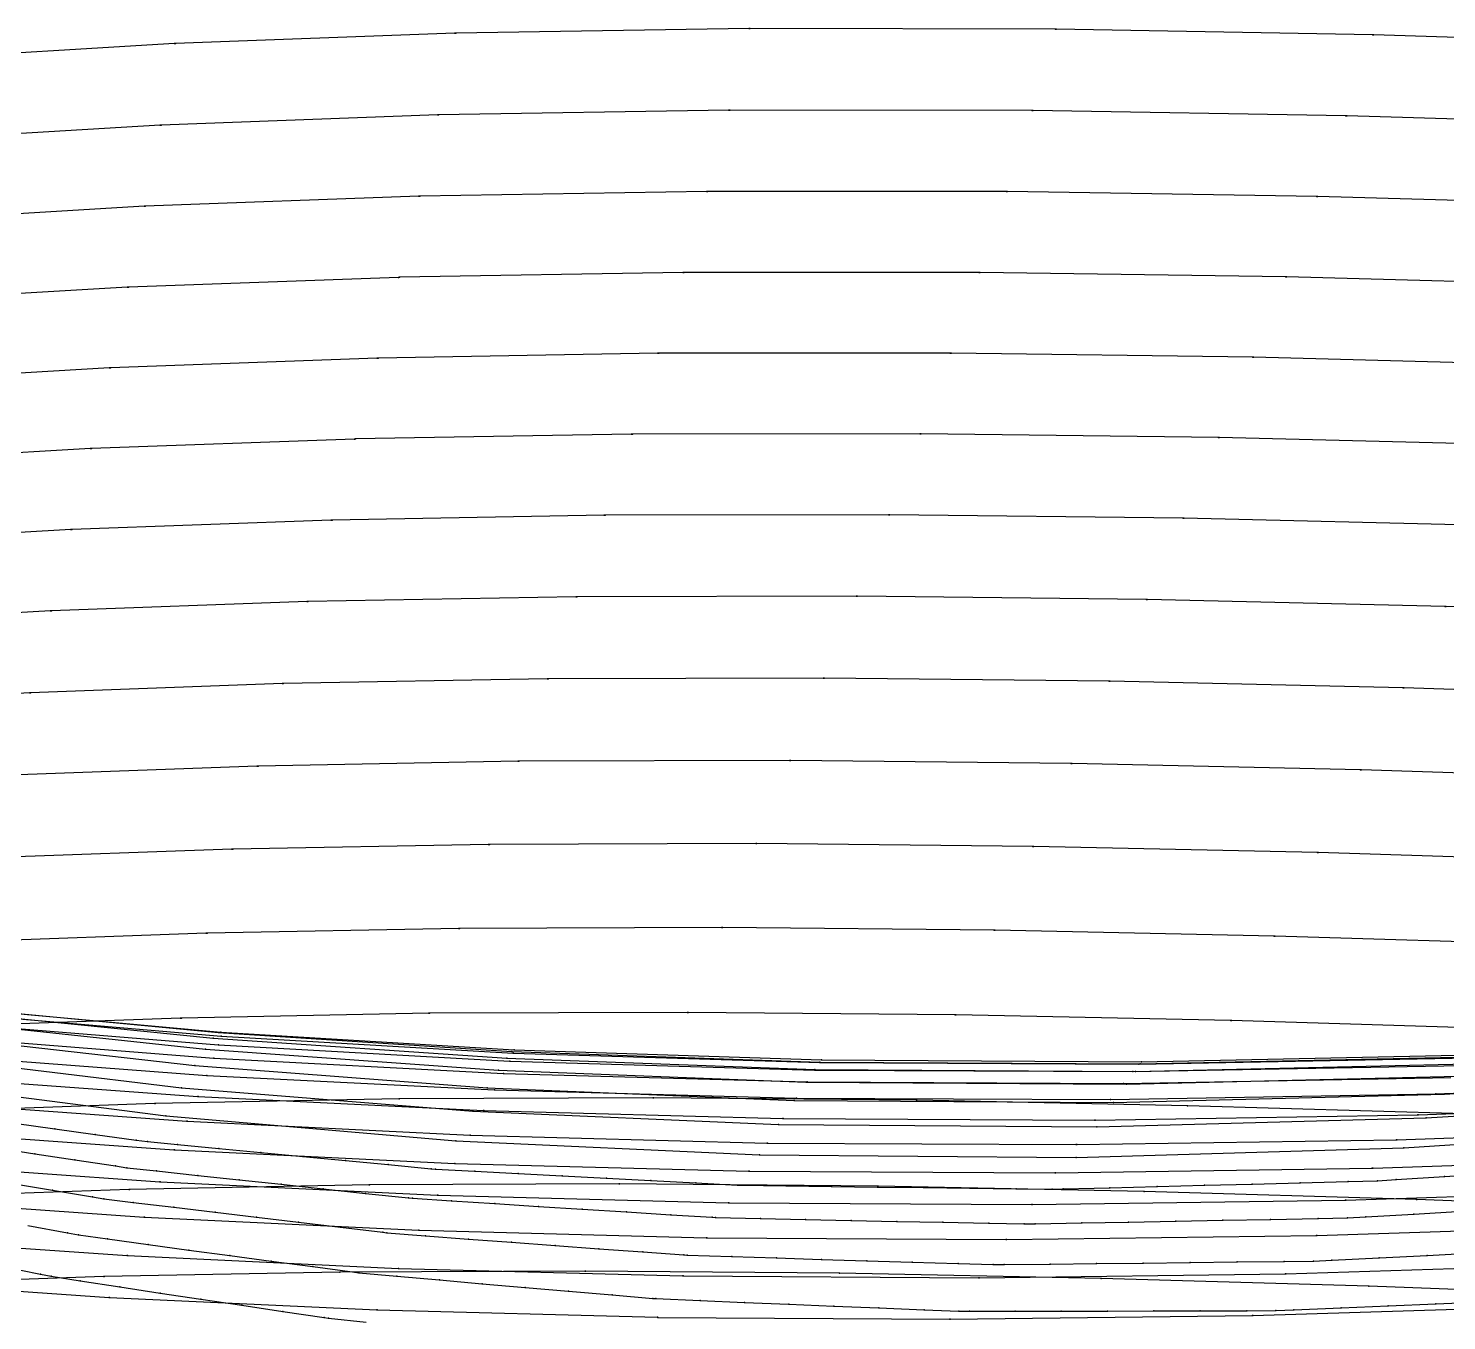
# Model space of a CAD drawing. Extents: x 0 to 4.67, y -4.5 to 1.66.
# Drawn here: x 0.894 to 1.544, y -0.748 to -0.155 of the extents above; entities that cross this region are included whole.
import ezdxf

# ---------------------------------------------------------------- set-up
doc = ezdxf.new("R2010")
doc.units = 0
doc.layers.get('0').update_dxf_attribs({"linetype": 'CONTINUOUS'})

msp = doc.modelspace()

# ---------------------------------------------------------------- linework, layer by layer
at = {"color": 4}
for points in [[(0.08468, -0.10559), (0.06735, -0.16247), (0.06101, -0.20433), (0.0668, -0.25372), (0.08413, -0.30535), (0.11291, -0.34604), (0.15303, -0.38601), (0.20414, -0.42372), (0.26643, -0.45894), (0.33914, -0.49176), (0.42211, -0.52169), (0.51491, -0.54854), (0.61714, -0.57232), (0.72823, -0.59295), (0.84774, -0.6101), (0.97502, -0.62365), (1.10951, -0.63331), (1.25053, -0.63874), (1.39739, -0.6397), (1.54944, -0.636)], [(0.06222, -0.12384), (0.05592, -0.1708), (0.06168, -0.22622), (0.07889, -0.28416), (0.10748, -0.32981), (0.14736, -0.37466), (0.19814, -0.41697), (0.26003, -0.4565), (0.33228, -0.49332), (0.41472, -0.52691), (0.50693, -0.55704), (0.6085, -0.58372), (0.71889, -0.60687), (0.83764, -0.62611), (0.9641, -0.64131), (1.09774, -0.65215), (1.23786, -0.65825), (1.38378, -0.65932), (1.53486, -0.65517), (1.69038, -0.6457)], [(0.08725, -0.12888), (0.06991, -0.18266), (0.06356, -0.22222), (0.06935, -0.26892), (0.0867, -0.31773), (0.11551, -0.3562), (0.15569, -0.39398), (0.20686, -0.42963), (0.26922, -0.46293), (0.34202, -0.49396), (0.42508, -0.52225), (0.518, -0.54764), (0.62034, -0.57012), (0.73157, -0.58962), (0.85122, -0.60583), (0.97865, -0.61864), (1.1133, -0.62777), (1.25449, -0.63291), (1.40152, -0.63382), (1.55375, -0.63032)], [(0.16346, -0.13257), (0.12346, -0.16643), (0.09478, -0.20114), (0.07751, -0.24688), (0.07119, -0.28053), (0.07696, -0.32024), (0.09423, -0.36176), (0.12291, -0.39447), (0.16291, -0.42661), (0.21385, -0.45693), (0.27593, -0.48525), (0.34841, -0.51164), (0.4311, -0.53571), (0.5236, -0.5573), (0.62549, -0.57642), (0.73622, -0.59301), (0.85533, -0.60679), (0.98219, -0.61769), (1.11624, -0.62545), (1.2568, -0.62982), (1.40317, -0.63059), (1.55472, -0.62762)], [(0.21637, -0.13016), (0.16563, -0.16092), (0.1258, -0.19309), (0.09723, -0.22605), (0.08003, -0.26949), (0.07373, -0.30146), (0.07948, -0.33918), (0.09668, -0.37861), (0.12525, -0.40969), (0.16508, -0.44022), (0.21582, -0.46901), (0.27765, -0.49591), (0.34984, -0.52098), (0.4322, -0.54383), (0.52433, -0.56434), (0.62581, -0.5825), (0.7361, -0.59826), (0.85473, -0.61135), (0.98108, -0.6217), (1.11459, -0.62908), (1.25459, -0.63323), (1.40037, -0.63396), (1.55132, -0.63113)], [(0.27968, -0.13257), (0.21817, -0.16021), (0.1677, -0.18947), (0.12807, -0.22007), (0.09965, -0.25142), (0.08254, -0.29274), (0.07628, -0.32314), (0.082, -0.35902), (0.09911, -0.39652), (0.12753, -0.42607), (0.16715, -0.45511), (0.21763, -0.4825), (0.27914, -0.50808), (0.35095, -0.53192), (0.43288, -0.55366), (0.52453, -0.57317), (0.62548, -0.59044), (0.73519, -0.60542), (0.85321, -0.61788), (0.9789, -0.62772), (1.11172, -0.63473), (1.25098, -0.63868), (1.39601, -0.63938), (1.54617, -0.63669)], [(0.06479, -0.14287), (0.05847, -0.18719), (0.06424, -0.23949), (0.08153, -0.29416), (0.11023, -0.33724), (0.15025, -0.37956), (0.20124, -0.41948), (0.26336, -0.45678), (0.33589, -0.49152), (0.41865, -0.52322), (0.51122, -0.55165), (0.61319, -0.57683), (0.724, -0.59867), (0.84321, -0.61682), (0.97016, -0.63117), (1.10431, -0.6414), (1.24498, -0.64715), (1.39146, -0.64816), (1.54313, -0.64425), (1.69924, -0.63531)], [(0.12106, -0.14007), (0.0923, -0.17666), (0.07498, -0.22487), (0.06864, -0.26035), (0.07443, -0.30221), (0.09175, -0.34598), (0.12051, -0.38046), (0.16062, -0.41435), (0.2117, -0.44631), (0.27395, -0.47616), (0.34663, -0.50398), (0.42956, -0.52935), (0.52231, -0.55211), (0.62448, -0.57227), (0.73552, -0.58975), (0.85497, -0.60429), (0.98218, -0.61577), (1.1166, -0.62396), (1.25755, -0.62857), (1.40433, -0.62938), (1.5563, -0.62624)], [(0.05338, -0.15516), (0.0591, -0.21394), (0.07623, -0.27539), (0.10467, -0.32381), (0.14434, -0.37138), (0.19486, -0.41625), (0.25643, -0.45817), (0.32831, -0.49722), (0.41032, -0.53285), (0.50206, -0.56481), (0.6031, -0.5931), (0.71292, -0.61765), (0.83106, -0.63806), (0.95687, -0.65418), (1.08981, -0.66568), (1.22921, -0.67215), (1.37438, -0.67328), (1.52468, -0.66888), (1.67939, -0.65883)], [(0.08979, -0.15258), (0.07245, -0.20347), (0.0661, -0.24091), (0.0719, -0.2851), (0.08924, -0.33129), (0.11804, -0.36769), (0.15821, -0.40346), (0.20938, -0.43719), (0.27172, -0.4687), (0.34451, -0.49806), (0.42755, -0.52484), (0.52045, -0.54887), (0.62277, -0.57014), (0.73398, -0.58859), (0.85361, -0.60393), (0.98101, -0.61606), (1.11563, -0.6247), (1.25679, -0.62956), (1.40379, -0.63041), (1.55599, -0.62711)], [(1.66006, -0.16311), (1.51069, -0.1584), (1.51035, -0.15839), (1.36525, -0.15581), (1.36491, -0.15581), (1.22478, -0.15551), (1.2244, -0.15551), (1.08989, -0.15766), (1.08946, -0.15768), (0.96125, -0.16236), (0.96086, -0.16238), (0.8395, -0.16976)], [(1.64623, -0.19995), (1.49842, -0.19552), (1.49808, -0.19551), (1.35449, -0.19313), (1.35415, -0.19313), (1.21548, -0.19296), (1.2151, -0.19296), (1.082, -0.19515), (1.08157, -0.19516), (0.95469, -0.19979), (0.95431, -0.19981), (0.83421, -0.20703)], [(1.63124, -0.23667), (1.48509, -0.2325), (1.48475, -0.23249), (1.34278, -0.23029), (1.34245, -0.23029), (1.20534, -0.23022), (1.20496, -0.23023), (1.07336, -0.23244), (1.07293, -0.23245), (0.94748, -0.23703), (0.9471, -0.23705), (0.82837, -0.24412)], [(1.61522, -0.27335), (1.47083, -0.26941), (1.4705, -0.2694), (1.33024, -0.26737), (1.32991, -0.26736), (1.19445, -0.26739), (1.19408, -0.2674), (1.06406, -0.26963), (1.06364, -0.26964), (0.93971, -0.27415), (0.93933, -0.27417), (0.82203, -0.28109)], [(1.59831, -0.31), (1.45576, -0.30627), (1.45544, -0.30626), (1.31697, -0.30437), (1.31665, -0.30436), (1.18292, -0.30448), (1.18256, -0.30448), (1.0542, -0.30673), (1.05379, -0.30673), (0.93144, -0.31118), (0.93107, -0.3112), (0.81526, -0.31797)], [(1.58064, -0.34666), (1.44002, -0.34313), (1.4397, -0.34312), (1.3031, -0.34136), (1.30278, -0.34135), (1.17085, -0.34153), (1.17049, -0.34154), (1.04386, -0.34378), (1.04345, -0.34379), (0.92275, -0.34817), (0.92238, -0.34819), (0.80813, -0.35482)], [(1.56235, -0.38351), (1.4237, -0.38014), (1.42339, -0.38014), (1.28871, -0.37849), (1.28839, -0.37849), (1.15832, -0.37873), (1.15796, -0.37873), (1.03312, -0.38097), (1.03272, -0.38098), (0.91371, -0.38529), (0.91335, -0.38531), (0.80071, -0.39179)], [(1.68369, -0.42533), (1.54385, -0.42059), (1.54355, -0.42058), (1.40693, -0.41737), (1.40662, -0.41736), (1.2739, -0.41582), (1.27359, -0.41582), (1.14542, -0.41611), (1.14507, -0.41611), (1.02205, -0.41835), (1.02165, -0.41836), (0.90438, -0.4226), (0.90403, -0.42261), (0.79304, -0.42896)], [(1.66236, -0.46248), (1.52464, -0.45793), (1.52434, -0.45792), (1.38978, -0.45486), (1.38948, -0.45486), (1.25877, -0.45341), (1.25846, -0.45341), (1.13223, -0.45374), (1.13189, -0.45374), (1.01072, -0.45597), (1.01033, -0.45597), (0.89484, -0.46014), (0.89449, -0.46016), (0.78517, -0.46637)], [(1.6407, -0.49991), (1.50512, -0.49554), (1.50483, -0.49553), (1.37236, -0.4926), (1.37206, -0.49259), (1.24339, -0.49123), (1.24309, -0.49123), (1.11882, -0.4916), (1.11848, -0.4916), (0.9992, -0.49381), (0.99882, -0.49382), (0.88512, -0.49791)], [(1.61881, -0.53767), (1.48539, -0.53345), (1.4851, -0.53344), (1.35475, -0.53063), (1.35446, -0.53063), (1.22784, -0.52934), (1.22754, -0.52934), (1.10525, -0.52974), (1.10492, -0.52974), (0.98755, -0.53193), (0.98717, -0.53194), (0.87528, -0.53596)], [(1.59676, -0.57583), (1.46552, -0.57177), (1.46524, -0.57176), (1.33702, -0.56907), (1.33673, -0.56906), (1.21217, -0.56784), (1.21188, -0.56784), (1.09159, -0.56827), (1.09126, -0.56827), (0.9758, -0.57043), (0.97543, -0.57044), (0.86537, -0.57439)], [(1.57465, -0.61444), (1.44559, -0.61052), (1.44531, -0.61051), (1.31922, -0.60792), (1.31894, -0.60791), (1.19645, -0.60676), (1.19617, -0.60675), (1.07788, -0.6072), (1.07756, -0.6072), (0.96402, -0.60935), (0.96365, -0.60935), (0.85542, -0.61323)], [(0.85082, -0.62628), (0.97571, -0.63565), (1.10768, -0.64233), (1.24606, -0.64609), (1.39017, -0.64675), (1.53937, -0.64419), (1.69295, -0.63835)], [(0.8477, -0.63627), (0.97157, -0.64535), (0.97171, -0.64536), (1.10256, -0.65184), (1.10265, -0.65184), (1.2399, -0.65551), (1.24005, -0.65551), (1.38293, -0.65619), (1.38313, -0.65619), (1.53102, -0.65377), (1.53122, -0.65377), (1.68346, -0.6482)], [(0.84374, -0.64782), (0.96654, -0.65671), (0.96669, -0.65672), (1.09642, -0.66308), (1.09652, -0.66308), (1.2326, -0.66671), (1.23275, -0.66671), (1.37442, -0.66744), (1.37461, -0.66744), (1.52125, -0.66517), (1.52144, -0.66516), (1.67239, -0.65983)], [(1.55253, -0.65337), (1.42547, -0.64957), (1.42538, -0.64956), (1.30124, -0.64706), (1.30114, -0.64706), (1.18055, -0.64596), (1.18045, -0.64596), (1.06394, -0.64643), (1.06385, -0.64643), (0.95201, -0.64855), (0.95187, -0.64855), (0.84525, -0.65236)], [(0.83907, -0.66106), (0.96072, -0.66976), (0.96086, -0.66977), (1.08936, -0.67601), (1.08946, -0.67601), (1.22425, -0.67959), (1.2244, -0.67959), (1.36472, -0.68037), (1.36491, -0.68037), (1.51016, -0.67823), (1.51035, -0.67822), (1.65987, -0.67312)], [(0.88749, -0.65757), (0.90594, -0.66014), (0.92454, -0.66272), (0.94329, -0.66533), (0.94848, -0.66604), (0.96219, -0.66736), (0.98124, -0.66918), (1.00044, -0.67102), (1.01977, -0.67286), (1.03925, -0.67472), (1.05887, -0.67658), (1.07863, -0.67846), (1.08056, -0.67864), (1.09852, -0.67961), (1.11854, -0.68068), (1.13869, -0.68176), (1.15897, -0.68284), (1.17938, -0.68393), (1.19991, -0.68502), (1.21906, -0.68603), (1.22056, -0.68605), (1.24134, -0.68632), (1.26222, -0.6866), (1.28323, -0.68687), (1.30434, -0.68714), (1.32557, -0.68741), (1.3469, -0.68768), (1.36329, -0.68788), (1.36834, -0.68775), (1.38988, -0.6872), (1.41153, -0.68664), (1.43327, -0.68607), (1.45511, -0.6855), (1.47704, -0.68493), (1.49906, -0.68435), (1.51262, -0.68399), (1.52117, -0.68345), (1.54336, -0.68205), (1.56564, -0.68064)], [(0.87847, -0.6688), (0.89677, -0.67159), (0.91522, -0.6744), (0.93383, -0.67722), (0.93898, -0.678), (0.95259, -0.67948), (0.97149, -0.68152), (0.99053, -0.68357), (1.00972, -0.68563), (1.02905, -0.68769), (1.04852, -0.68977), (1.06812, -0.69185), (1.07004, -0.69205), (1.08785, -0.6932), (1.10772, -0.69447), (1.12772, -0.69575), (1.14784, -0.69702), (1.16809, -0.6983), (1.18846, -0.69958), (1.20746, -0.70076), (1.20896, -0.70079), (1.22957, -0.70126), (1.25029, -0.70171), (1.27113, -0.70216), (1.29209, -0.70261), (1.31315, -0.70305), (1.33432, -0.70349), (1.35057, -0.70381), (1.35559, -0.70373), (1.37697, -0.70334), (1.39844, -0.70294), (1.42001, -0.70254), (1.44168, -0.70212), (1.46344, -0.7017), (1.48529, -0.70127), (1.49875, -0.701), (1.50723, -0.70052), (1.52926, -0.69926), (1.55136, -0.698)], [(0.83379, -0.67591), (0.95417, -0.68443), (0.95431, -0.68444), (1.08147, -0.69056), (1.08157, -0.69056), (1.21496, -0.69409), (1.2151, -0.69409), (1.35397, -0.6949), (1.35415, -0.6949), (1.49789, -0.69288), (1.49808, -0.69288), (1.64604, -0.68798)], [(1.65771, -0.69744), (1.53058, -0.6926), (1.53048, -0.6926), (1.40561, -0.68889), (1.40551, -0.68889), (1.28351, -0.68646), (1.28341, -0.68646), (1.16489, -0.68541), (1.16479, -0.68541), (1.05028, -0.68589), (1.05019, -0.68589), (0.94027, -0.68798), (0.94013, -0.68798), (0.83535, -0.69172)], [(0.88658, -0.68529), (0.90487, -0.68834), (0.92331, -0.6914), (0.92842, -0.69224), (0.9419, -0.6939), (0.96063, -0.69618), (0.97951, -0.69847), (0.99852, -0.70076), (1.01768, -0.70305), (1.03697, -0.70535), (1.05639, -0.70765), (1.0583, -0.70787), (1.07595, -0.70922), (1.09564, -0.71072), (1.11546, -0.71221), (1.1354, -0.7137), (1.15547, -0.71519), (1.17565, -0.71667), (1.19448, -0.71804), (1.19596, -0.71809), (1.21639, -0.71876), (1.23693, -0.71942), (1.25758, -0.72007), (1.27835, -0.72071), (1.29922, -0.72134), (1.3202, -0.72196), (1.33631, -0.72243), (1.34128, -0.72239), (1.36246, -0.72218), (1.38374, -0.72197), (1.40512, -0.72175), (1.42659, -0.72151), (1.44816, -0.72125), (1.46981, -0.72099), (1.48315, -0.72082), (1.49155, -0.7204), (1.51338, -0.71932), (1.53529, -0.71821), (1.55728, -0.71709)], [(0.82794, -0.6923), (0.94697, -0.70064), (0.9471, -0.70065), (1.07284, -0.70665), (1.07293, -0.70665), (1.20482, -0.71013), (1.20496, -0.71013), (1.34226, -0.71097), (1.34245, -0.71097), (1.48457, -0.70906), (1.48475, -0.70905), (1.63105, -0.70435)], [(0.89355, -0.70459), (0.9118, -0.70791), (0.91685, -0.70882), (0.93019, -0.71067), (0.94873, -0.71321), (0.96741, -0.71576), (0.98623, -0.7183), (1.00519, -0.72084), (1.02429, -0.72338), (1.04351, -0.72592), (1.0454, -0.72616), (1.06287, -0.72774), (1.08236, -0.72948), (1.10197, -0.73121), (1.12171, -0.73294), (1.14157, -0.73465), (1.16156, -0.73636), (1.18019, -0.73794), (1.18166, -0.738), (1.20187, -0.7389), (1.2222, -0.73978), (1.24265, -0.74065), (1.2632, -0.7415), (1.28386, -0.74235), (1.30462, -0.74318), (1.32057, -0.7438), (1.32548, -0.7438), (1.34645, -0.74381), (1.36752, -0.7438), (1.38867, -0.74378), (1.40993, -0.74373), (1.43127, -0.74367), (1.4527, -0.74359), (1.4659, -0.74353), (1.47422, -0.74319), (1.49583, -0.74229), (1.51751, -0.74137), (1.53928, -0.74043), (1.56112, -0.73947)], [(0.82161, -0.71016), (0.9392, -0.71833), (0.93933, -0.71834), (1.06355, -0.72421), (1.06364, -0.72422), (1.19394, -0.72764), (1.19408, -0.72765), (1.32973, -0.7285), (1.32991, -0.7285), (1.47032, -0.72669), (1.4705, -0.72669), (1.61503, -0.72216)], [(1.63358, -0.73711), (1.50866, -0.7324), (1.50857, -0.7324), (1.38586, -0.72879), (1.38577, -0.72879), (1.26588, -0.72644), (1.26579, -0.72644), (1.14932, -0.72543), (1.14923, -0.72542), (1.03671, -0.72591), (1.03661, -0.72591), (0.9286, -0.72797), (0.92847, -0.72797), (0.8255, -0.73164)], [(0.8813, -0.72319), (0.89934, -0.72679), (0.90433, -0.72778), (0.91753, -0.72983), (0.93585, -0.73266), (0.95432, -0.73548), (0.97293, -0.7383), (0.99167, -0.74111), (1.01055, -0.74391), (1.02955, -0.74671), (1.03142, -0.74698), (1.04869, -0.7488)], [(0.81485, -0.7295), (0.93093, -0.73749), (0.93107, -0.7375), (1.0537, -0.74326), (1.05379, -0.74326), (1.18242, -0.74663), (1.18256, -0.74664), (1.31647, -0.74751), (1.31665, -0.74751), (1.45526, -0.74579), (1.45544, -0.74579), (1.59812, -0.74143)]]:
    msp.add_lwpolyline(points, dxfattribs=at)
at = {"color": 2}
for p in [(1.2244, -0.15551, 8.17973), (1.22478, -0.15551, 8.17973), (1.36491, -0.15581, 8.17973), (1.36525, -0.15581, 8.17973), (0.96086, -0.16238, 8.17973), (0.96125, -0.16236, 8.17973), (1.08946, -0.15768, 8.17973), (1.08989, -0.15766, 8.17973), (1.51035, -0.15839, 8.17973), (1.51069, -0.1584, 8.17973), (1.2151, -0.19296, 8.6376), (1.21548, -0.19296, 8.6376), (1.35415, -0.19313, 8.6376), (1.35449, -0.19313, 8.6376), (0.95431, -0.19981, 8.6376), (0.95469, -0.19979, 8.6376), (1.08157, -0.19516, 8.6376), (1.082, -0.19515, 8.6376), (1.49808, -0.19551, 8.6376), (1.49842, -0.19552, 8.6376), (1.07293, -0.23245, 9.10793), (1.07336, -0.23244, 9.10793), (1.20496, -0.23023, 9.10793), (1.20534, -0.23022, 9.10793), (1.34245, -0.23029, 9.10793), (1.34278, -0.23029, 9.10793), (1.48475, -0.23249, 9.10793), (1.48509, -0.2325, 9.10793), (0.9471, -0.23705, 9.10793), (0.94748, -0.23703, 9.10793), (1.06364, -0.26964, 9.59074), (1.06406, -0.26963, 9.59074), (1.19408, -0.2674, 9.59074), (1.19445, -0.26739, 9.59074), (1.32991, -0.26736, 9.59074), (1.33024, -0.26737, 9.59074), (1.4705, -0.2694, 9.59074), (1.47083, -0.26941, 9.59074), (0.93933, -0.27417, 9.59074), (0.93971, -0.27415, 9.59074), (1.18256, -0.30448, 10.086), (1.18292, -0.30448, 10.086), (1.31665, -0.30436, 10.086), (1.31697, -0.30437, 10.086), (0.93107, -0.3112, 10.086), (0.93144, -0.31118, 10.086), (1.05379, -0.30673, 10.086), (1.0542, -0.30673, 10.086), (1.45544, -0.30626, 10.086), (1.45576, -0.30627, 10.086), (1.04345, -0.34379, 10.5937), (1.04386, -0.34378, 10.5937), (1.17049, -0.34154, 10.5937), (1.17085, -0.34153, 10.5937), (1.30278, -0.34135, 10.5937), (1.3031, -0.34136, 10.5937), (1.4397, -0.34312, 10.5937), (1.44002, -0.34313, 10.5937), (0.92238, -0.34819, 10.5937), (0.92275, -0.34817, 10.5937), (1.03272, -0.38098, 11.114), (1.03312, -0.38097, 11.114), (1.15796, -0.37873, 11.114), (1.15832, -0.37873, 11.114), (1.28839, -0.37849, 11.114), (1.28871, -0.37849, 11.114), (1.42339, -0.38014, 11.114), (1.4237, -0.38014, 11.114), (0.91335, -0.38531, 11.114), (0.91371, -0.38529, 11.114), (1.14507, -0.41611, 11.6466), (1.14542, -0.41611, 11.6466), (1.27359, -0.41582, 11.6466), (1.2739, -0.41582, 11.6466), (0.90403, -0.42261, 11.6466), (0.90438, -0.4226, 11.6466), (1.02165, -0.41836, 11.6466), (1.02205, -0.41835, 11.6466), (1.40662, -0.41736, 11.6466), (1.40693, -0.41737, 11.6466), (1.54355, -0.42058, 11.6466), (1.54385, -0.42059, 11.6466), (1.13189, -0.45374, 12.1918), (1.13223, -0.45374, 12.1918), (1.25846, -0.45341, 12.1918), (1.25877, -0.45341, 12.1918), (1.38948, -0.45486, 12.1918), (1.38978, -0.45486, 12.1918), (0.89449, -0.46016, 12.1918), (0.89484, -0.46014, 12.1918), (1.01033, -0.45597, 12.1918), (1.01072, -0.45597, 12.1918), (1.52434, -0.45792, 12.1918), (1.52464, -0.45793, 12.1918), (0.99882, -0.49382, 12.7494), (0.9992, -0.49381, 12.7494), (1.11848, -0.4916, 12.7494), (1.11882, -0.4916, 12.7494), (1.24309, -0.49123, 12.7494), (1.24339, -0.49123, 12.7494), (1.37206, -0.49259, 12.7494), (1.37236, -0.4926, 12.7494), (1.50483, -0.49553, 12.7494), (1.50512, -0.49554, 12.7494), (0.98717, -0.53194, 13.3195), (0.98755, -0.53193, 13.3195), (1.10492, -0.52974, 13.3195), (1.10525, -0.52974, 13.3195), (1.22754, -0.52934, 13.3195), (1.22784, -0.52934, 13.3195), (1.35446, -0.53063, 13.3195), (1.35475, -0.53063, 13.3195), (1.4851, -0.53344, 13.3195), (1.48539, -0.53345, 13.3195), (0.97543, -0.57044, 13.902), (0.9758, -0.57043, 13.902), (1.09126, -0.56827, 13.902), (1.09159, -0.56827, 13.902), (1.21188, -0.56784, 13.902), (1.21217, -0.56784, 13.902), (1.33673, -0.56906, 13.902), (1.33702, -0.56907, 13.902), (1.46524, -0.57176, 13.902), (1.46552, -0.57177, 13.902), (0.96365, -0.60935, 14.497), (0.96402, -0.60935, 14.497), (1.07756, -0.6072, 14.497), (1.07788, -0.6072, 14.497), (1.19617, -0.60675, 14.497), (1.19645, -0.60676, 14.497), (1.31894, -0.60791, 14.497), (1.31922, -0.60792, 14.497), (1.44531, -0.61051, 14.497), (1.44559, -0.61052, 14.497), (0.98101, -0.61606, 4.96564), (0.98218, -0.61577, 5.32377), (0.98219, -0.61769, 5.69436), (0.97502, -0.62365, 4.2868), (0.97865, -0.61864, 4.61999), (0.98108, -0.6217, 6.07741), (1.1166, -0.62396, 5.32377), (0.9789, -0.62772, 6.47294), (1.1133, -0.62777, 4.61999), (1.11459, -0.62908, 6.07741), (1.11563, -0.6247, 4.96564), (1.11624, -0.62545, 5.69436), (1.25679, -0.62956, 4.96564), (1.2568, -0.62982, 5.69436), (1.25755, -0.62857, 5.32377), (1.40317, -0.63059, 5.69436), (1.40379, -0.63041, 4.96564), (1.40433, -0.62938, 5.32377), (0.97016, -0.63117, 3.96609), (0.97571, -0.63565, 6.88094), (1.10951, -0.63331, 4.2868), (1.11172, -0.63473, 6.47294), (1.25449, -0.63291, 4.61999), (1.25459, -0.63323, 6.07741), (1.40037, -0.63396, 6.07741), (1.40152, -0.63382, 4.61999), (0.9641, -0.64131, 3.65784), (1.10431, -0.6414, 3.96609), (1.10768, -0.64233, 6.88094), (1.25053, -0.63874, 4.2868), (1.25098, -0.63868, 6.47294), (1.39601, -0.63938, 6.47294), (1.39739, -0.6397, 4.2868), (0.95187, -0.64855, 15.1045), (0.95201, -0.64855, 15.1045), (0.97157, -0.64535, 7.3014), (0.97171, -0.64536, 7.3014), (1.06385, -0.64643, 15.1045), (1.06394, -0.64643, 15.1045), (1.18045, -0.64596, 15.1045), (1.18055, -0.64596, 15.1045), (1.24498, -0.64715, 3.96609), (1.24606, -0.64609, 6.88094), (1.30114, -0.64706, 15.1045), (1.30124, -0.64706, 15.1045), (1.39017, -0.64675, 6.88094), (1.39146, -0.64816, 3.96609), (1.42538, -0.64956, 15.1045), (1.42547, -0.64957, 15.1045), (1.53937, -0.64419, 6.88094), (1.54313, -0.64425, 3.96609), (0.95687, -0.65418, 3.36206), (0.96654, -0.65671, 7.73433), (0.96669, -0.65672, 7.73433), (1.09774, -0.65215, 3.65784), (1.10256, -0.65184, 7.3014), (1.10265, -0.65184, 7.3014), (1.2399, -0.65551, 7.3014), (1.24005, -0.65551, 7.3014), (1.38293, -0.65619, 7.3014), (1.38313, -0.65619, 7.3014), (1.53102, -0.65377, 7.3014), (1.53122, -0.65377, 7.3014), (1.53486, -0.65517, 3.65784), (0.90594, -0.66014, 3.07874), (0.92454, -0.66272, 3.07874), (1.09642, -0.66308, 7.73433), (1.09652, -0.66308, 7.73433), (1.23786, -0.65825, 3.65784), (1.38378, -0.65932, 3.65784), (0.94329, -0.66533, 3.07874), (0.94848, -0.66604, 3.07874), (0.96072, -0.66976, 8.17973), (0.96086, -0.66977, 8.17973), (0.96219, -0.66736, 3.07874), (0.98124, -0.66918, 3.07874), (1.08981, -0.66568, 3.36206), (1.2326, -0.66671, 7.73433), (1.23275, -0.66671, 7.73433), (1.37442, -0.66744, 7.73433), (1.37461, -0.66744, 7.73433), (1.52125, -0.66517, 7.73433), (1.52144, -0.66516, 7.73433), (1.52468, -0.66888, 3.36206), (0.89677, -0.67159, 2.8079), (0.91522, -0.6744, 2.8079), (1.00044, -0.67102, 3.07874), (1.01977, -0.67286, 3.07874), (1.03925, -0.67472, 3.07874), (1.08936, -0.67601, 8.17973), (1.08946, -0.67601, 8.17973), (1.22921, -0.67215, 3.36206), (1.37438, -0.67328, 3.36206), (0.93383, -0.67722, 2.8079), (0.93898, -0.678, 2.8079), (0.95259, -0.67948, 2.8079), (0.97149, -0.68152, 2.8079), (1.05887, -0.67658, 3.07874), (1.07863, -0.67846, 3.07874), (1.08056, -0.67864, 3.07874), (1.09852, -0.67961, 3.07874), (1.11854, -0.68068, 3.07874), (1.13869, -0.68176, 3.07874), (1.15897, -0.68284, 3.07874), (1.22425, -0.67959, 8.17973), (1.2244, -0.67959, 8.17973), (1.36472, -0.68037, 8.17973), (1.36491, -0.68037, 8.17973), (1.51016, -0.67823, 8.17973), (1.51035, -0.67822, 8.17973), (1.54336, -0.68205, 3.07874), (0.90487, -0.68834, 2.54952), (0.94013, -0.68798, 15.7245), (0.94027, -0.68798, 15.7245), (0.95417, -0.68443, 8.6376), (0.95431, -0.68444, 8.6376), (0.99053, -0.68357, 2.8079), (1.00972, -0.68563, 2.8079), (1.02905, -0.68769, 2.8079), (1.05019, -0.68589, 15.7245), (1.05028, -0.68589, 15.7245), (1.16479, -0.68541, 15.7245), (1.16489, -0.68541, 15.7245), (1.17938, -0.68393, 3.07874), (1.19991, -0.68502, 3.07874), (1.21906, -0.68603, 3.07874), (1.22056, -0.68605, 3.07874), (1.24134, -0.68632, 3.07874), (1.26222, -0.6866, 3.07874), (1.28323, -0.68687, 3.07874), (1.28341, -0.68646, 15.7245), (1.28351, -0.68646, 15.7245), (1.30434, -0.68714, 3.07874), (1.32557, -0.68741, 3.07874), (1.3469, -0.68768, 3.07874), (1.36329, -0.68788, 3.07874), (1.36834, -0.68775, 3.07874), (1.38988, -0.6872, 3.07874), (1.40551, -0.68889, 15.7245), (1.40561, -0.68889, 15.7245), (1.41153, -0.68664, 3.07874), (1.43327, -0.68607, 3.07874), (1.45511, -0.6855, 3.07874), (1.47704, -0.68493, 3.07874), (1.49906, -0.68435, 3.07874), (1.51262, -0.68399, 3.07874), (1.52117, -0.68345, 3.07874), (0.92331, -0.6914, 2.54952), (0.92842, -0.69224, 2.54952), (0.9419, -0.6939, 2.54952), (1.04852, -0.68977, 2.8079), (1.06812, -0.69185, 2.8079), (1.07004, -0.69205, 2.8079), (1.08147, -0.69056, 8.6376), (1.08157, -0.69056, 8.6376), (1.08785, -0.6932, 2.8079), (1.10772, -0.69447, 2.8079), (1.12772, -0.69575, 2.8079), (1.21496, -0.69409, 8.6376), (1.2151, -0.69409, 8.6376), (1.35397, -0.6949, 8.6376), (1.35415, -0.6949, 8.6376), (1.49789, -0.69288, 8.6376), (1.49808, -0.69288, 8.6376), (1.53048, -0.6926, 15.7245), (1.53058, -0.6926, 15.7245), (0.94697, -0.70064, 9.10793), (0.9471, -0.70065, 9.10793), (0.96063, -0.69618, 2.54952), (0.97951, -0.69847, 2.54952), (0.99852, -0.70076, 2.54952), (1.14784, -0.69702, 2.8079), (1.16809, -0.6983, 2.8079), (1.18846, -0.69958, 2.8079), (1.20746, -0.70076, 2.8079), (1.20896, -0.70079, 2.8079), (1.22957, -0.70126, 2.8079), (1.25029, -0.70171, 2.8079), (1.27113, -0.70216, 2.8079), (1.44168, -0.70212, 2.8079), (1.46344, -0.7017, 2.8079), (1.48529, -0.70127, 2.8079), (1.49875, -0.701, 2.8079), (1.50723, -0.70052, 2.8079), (1.52926, -0.69926, 2.8079), (0.9118, -0.70791, 2.30361), (0.91685, -0.70882, 2.30361), (1.01768, -0.70305, 2.54952), (1.03697, -0.70535, 2.54952), (1.05639, -0.70765, 2.54952), (1.0583, -0.70787, 2.54952), (1.07284, -0.70665, 9.10793), (1.07293, -0.70665, 9.10793), (1.29209, -0.70261, 2.8079), (1.31315, -0.70305, 2.8079), (1.33432, -0.70349, 2.8079), (1.35057, -0.70381, 2.8079), (1.35559, -0.70373, 2.8079), (1.37697, -0.70334, 2.8079), (1.39844, -0.70294, 2.8079), (1.42001, -0.70254, 2.8079), (0.93019, -0.71067, 2.30361), (0.94873, -0.71321, 2.30361), (1.07595, -0.70922, 2.54952), (1.09564, -0.71072, 2.54952), (1.11546, -0.71221, 2.54952), (1.1354, -0.7137, 2.54952), (1.15547, -0.71519, 2.54952), (1.20482, -0.71013, 9.10793), (1.20496, -0.71013, 9.10793), (1.34226, -0.71097, 9.10793), (1.34245, -0.71097, 9.10793), (1.48457, -0.70906, 9.10793), (1.48475, -0.70905, 9.10793), (0.9392, -0.71833, 9.59074), (0.93933, -0.71834, 9.59074), (0.96741, -0.71576, 2.30361), (0.98623, -0.7183, 2.30361), (1.00519, -0.72084, 2.30361), (1.17565, -0.71667, 2.54952), (1.19448, -0.71804, 2.54952), (1.19596, -0.71809, 2.54952), (1.21639, -0.71876, 2.54952), (1.23693, -0.71942, 2.54952), (1.25758, -0.72007, 2.54952), (1.27835, -0.72071, 2.54952), (1.29922, -0.72134, 2.54952), (1.3202, -0.72196, 2.54952), (1.40512, -0.72175, 2.54952), (1.42659, -0.72151, 2.54952), (1.44816, -0.72125, 2.54952), (1.46981, -0.72099, 2.54952), (1.48315, -0.72082, 2.54952), (1.49155, -0.7204, 2.54952), (1.51338, -0.71932, 2.54952), (1.53529, -0.71821, 2.54952), (0.89934, -0.72679, 2.07017), (0.90433, -0.72778, 2.07017), (0.92847, -0.72797, 16.3569), (0.9286, -0.72797, 16.3569), (1.02429, -0.72338, 2.30361), (1.03661, -0.72591, 16.3569), (1.03671, -0.72591, 16.3569), (1.04351, -0.72592, 2.30361), (1.0454, -0.72616, 2.30361), (1.06287, -0.72774, 2.30361), (1.06355, -0.72421, 9.59074), (1.06364, -0.72422, 9.59074), (1.14923, -0.72542, 16.3569), (1.14932, -0.72543, 16.3569), (1.19394, -0.72764, 9.59074), (1.19408, -0.72765, 9.59074), (1.26579, -0.72644, 16.3569), (1.26588, -0.72644, 16.3569), (1.33631, -0.72243, 2.54952), (1.34128, -0.72239, 2.54952), (1.36246, -0.72218, 2.54952), (1.38374, -0.72197, 2.54952), (1.47032, -0.72669, 9.59074), (1.4705, -0.72669, 9.59074), (0.91753, -0.72983, 2.07017), (0.93585, -0.73266, 2.07017), (1.08236, -0.72948, 2.30361), (1.10197, -0.73121, 2.30361), (1.12171, -0.73294, 2.30361), (1.14157, -0.73465, 2.30361), (1.32973, -0.7285, 9.59074), (1.32991, -0.7285, 9.59074), (1.38577, -0.72879, 16.3569), (1.38586, -0.72879, 16.3569), (1.50857, -0.7324, 16.3569), (1.50866, -0.7324, 16.3569), (0.93093, -0.73749, 10.086), (0.93107, -0.7375, 10.086), (0.95432, -0.73548, 2.07017), (0.97293, -0.7383, 2.07017), (0.99167, -0.74111, 2.07017), (1.16156, -0.73636, 2.30361), (1.18019, -0.73794, 2.30361), (1.18166, -0.738, 2.30361), (1.20187, -0.7389, 2.30361), (1.2222, -0.73978, 2.30361), (1.24265, -0.74065, 2.30361), (1.51751, -0.74137, 2.30361), (1.53928, -0.74043, 2.30361), (1.01055, -0.74391, 2.07017), (1.02955, -0.74671, 2.07017), (1.03142, -0.74698, 2.07017), (1.0537, -0.74326, 10.086), (1.05379, -0.74326, 10.086), (1.18242, -0.74663, 10.086), (1.18256, -0.74664, 10.086), (1.2632, -0.7415, 2.30361), (1.28386, -0.74235, 2.30361), (1.30462, -0.74318, 2.30361), (1.31647, -0.74751, 10.086), (1.31665, -0.74751, 10.086), (1.32057, -0.7438, 2.30361), (1.32548, -0.7438, 2.30361), (1.34645, -0.74381, 2.30361), (1.36752, -0.7438, 2.30361), (1.38867, -0.74378, 2.30361), (1.40993, -0.74373, 2.30361), (1.43127, -0.74367, 2.30361), (1.4527, -0.74359, 2.30361), (1.45526, -0.74579, 10.086), (1.45544, -0.74579, 10.086), (1.4659, -0.74353, 2.30361), (1.47422, -0.74319, 2.30361), (1.49583, -0.74229, 2.30361)]:
    msp.add_point(p, dxfattribs=at)

doc.saveas('drawing.dxf')
